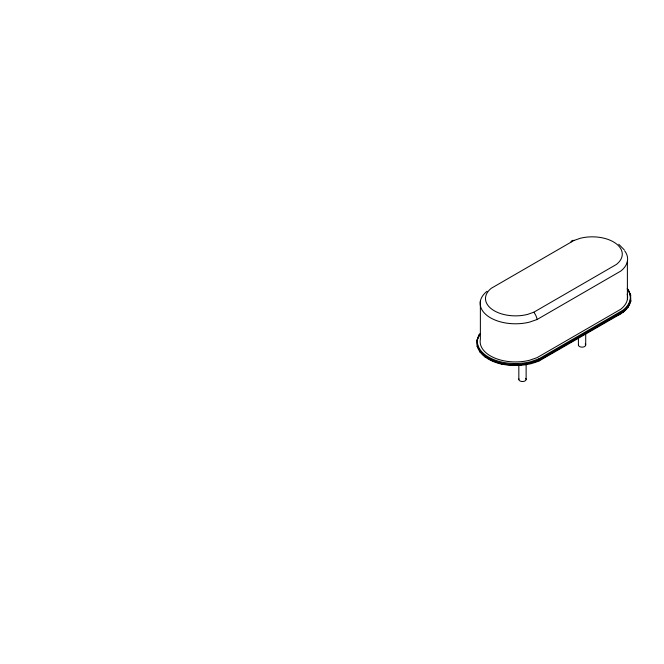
<?xml version="1.0" encoding="UTF-8"?>
<svg xmlns="http://www.w3.org/2000/svg" width="664" height="664" viewBox="0 0 664 664"><rect width="100%" height="100%" fill="white"/><g stroke="black" fill="none" stroke-linecap="round" stroke-linejoin="round"><path stroke-width="1" d="M476.968 340.109L479.408 334.44L476.968 340.707L476.968 340.109C475.2 353.879 489.966 361.465 501.32 364.063C513.911 366.594 527.282 365.93 539.193 360.892L618.79 314.935C624.475 312.097 629.58 307.158 630.8 300.759L628.36 306.436L623.463 311.549L618.79 314.346L618.79 314.935M573.97 240.468L491.36 288.242A30.004 17.322 0 0 0 492.032 309.333A30.004 17.322 0 0 0 527.49 314.421L533.798 312.221L616.399 264.446A30.004 17.322 0 0 0 615.736 243.364A30.004 17.322 0 0 0 580.278 238.276L573.97 240.468A8.366 4.208 65.7 0 0 570.94 242.011M487.061 291.264A35.35 20.41 0 0 0 487.857 316.106A35.35 20.41 0 0 0 529.623 322.09L537.085 319.5L620.699 271.128A35.35 20.41 0 0 0 624.666 250.851M480.031 333.486A38.114 22.003 0 0 0 489.053 357.373A38.114 22.003 0 0 0 530.727 361.697L538.786 358.9L622.923 310.221A38.114 22.003 0 0 0 627.206 288.359M477.15 346.55L477.15 345.952C487.584 367.881 519.464 368.005 539.193 360.295L619.944 313.674L619.935 314.255M538.786 359.996L538.786 358.9M618.765 244.277L624.276 249.88M630.617 294.916L627.812 289.296L630.617 295.513L630.617 294.916L630.8 301.356M628.36 306.436L628.36 307.025M627.389 261.301L627.389 299.439M623.463 311.549L623.463 312.146M585.706 333.801L585.706 345.039M578.402 337.893L578.402 345.039M539.251 360.262L539.193 360.892M530.992 363.15L530.992 363.748M526.129 364.113L526.129 379.434M521.265 364.768L521.265 365.358M518.833 365.134L518.833 379.434M511.139 364.876L511.139 365.466M501.32 363.465L501.32 364.063M492.456 360.635L492.456 361.233M485.168 356.576L485.168 357.174M480.371 301.091L480.371 339.238A35.35 20.41 0 0 0 529.623 360.237L537.085 357.647L620.699 309.275A35.35 20.41 0 0 0 627.223 294.119M479.947 351.571L479.947 352.169M533.798 312.229A8.366 4.208 65.7 0 1 537.093 319.5M477.516 340.084A38.221 22.07 0 0 0 530.768 362.793L538.853 359.988L623.015 311.3A38.221 22.07 0 0 0 629.43 293.023M478.404 337.246A38.221 22.07 0 0 1 479.923 334.498M627.306 289.371A38.221 22.07 0 0 1 628.501 291.156M585.216 343.985A3.652 2.108 0 0 1 582.527 347.131A3.652 2.108 0 0 1 578.527 344.491M525.639 378.38A3.652 2.108 0 0 1 522.958 381.518A3.652 2.108 0 0 1 518.957 378.887M619.744 313.01C619.363 314.18 619.471 311.341 619.744 313.01"/></g></svg>
